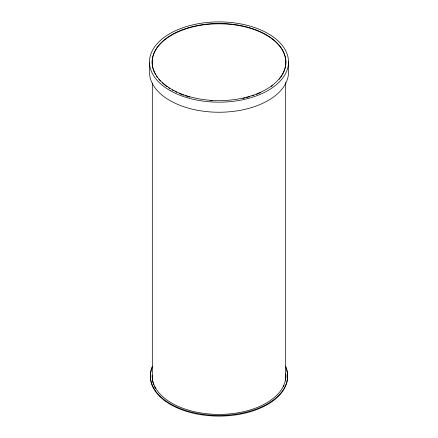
<?xml version="1.0" encoding="UTF-8"?>
<svg xmlns="http://www.w3.org/2000/svg" width="438" height="438" viewBox="0 0 438 438"><rect width="100%" height="100%" fill="white"/><g stroke="black" fill="none" stroke-linecap="round" stroke-linejoin="round"><path stroke-width="0.66" d="M288.516 61.605L288.516 71.679A69.522 40.137 0 0 1 219.739 112.243A69.522 40.137 0 0 1 149.484 72.533L149.484 62.464M285.68 82.393L285.68 373.099A66.844 38.593 0 0 1 220.79 414.392A66.844 38.593 0 0 1 152.161 375.169M152.32 83.028L152.32 378.525M283.972 385.56A66.844 38.593 0 0 1 283.457 386.71M155.463 388.473A66.844 38.593 0 0 1 154.521 386.666M153.733 384.816A66.844 38.593 0 0 1 152.32 379.193M285.68 373.773A66.844 38.593 0 0 1 285.483 380.507M287.618 375.826A68.629 39.623 0 0 1 211.176 415.848A68.629 39.623 0 0 1 152.424 366.863M285.565 366.836A68.629 39.623 0 0 1 287.591 375.18M285.565 366.168A68.629 39.623 0 0 1 219.027 415.438A68.629 39.623 0 0 1 152.424 366.195M155.463 74.405A66.844 38.593 0 0 1 223.588 23.909A66.844 38.593 0 0 1 279.094 79.311M272.359 85.662A66.844 38.593 0 0 1 271.226 86.5M260.873 92.495A66.844 38.593 0 0 1 256.411 94.394M253.974 95.303A66.844 38.593 0 0 1 252.085 95.944M249.512 96.749A66.844 38.593 0 0 1 246.205 97.663M244.864 98.002A66.844 38.593 0 0 1 242.838 98.468M212.255 100.811A66.844 38.593 0 0 1 210.245 100.674M189.725 97.11A66.844 38.593 0 0 1 185.05 95.659M183.746 95.199A66.844 38.593 0 0 1 179.312 93.469M176.908 92.391A66.844 38.593 0 0 1 175.173 91.553M173.935 90.918A66.844 38.593 0 0 1 172.123 89.927M169.802 88.542A66.844 38.593 0 0 1 168.679 87.819M167.064 86.708A66.844 38.593 0 0 1 162.033 82.601M160.56 81.15A66.844 38.593 0 0 1 158.764 79.147M157.549 77.603A66.844 38.593 0 0 1 156.465 76.042M170.371 90.715A69.522 40.137 0 0 0 286.337 72.007A69.522 40.137 0 0 0 200.292 23.378A69.522 40.137 0 0 0 170.371 90.715M175.173 91.175A66.844 38.593 0 0 0 284.623 69.379A66.844 38.593 0 0 0 197.204 25.552A66.844 38.593 0 0 0 175.173 91.175"/></g></svg>
